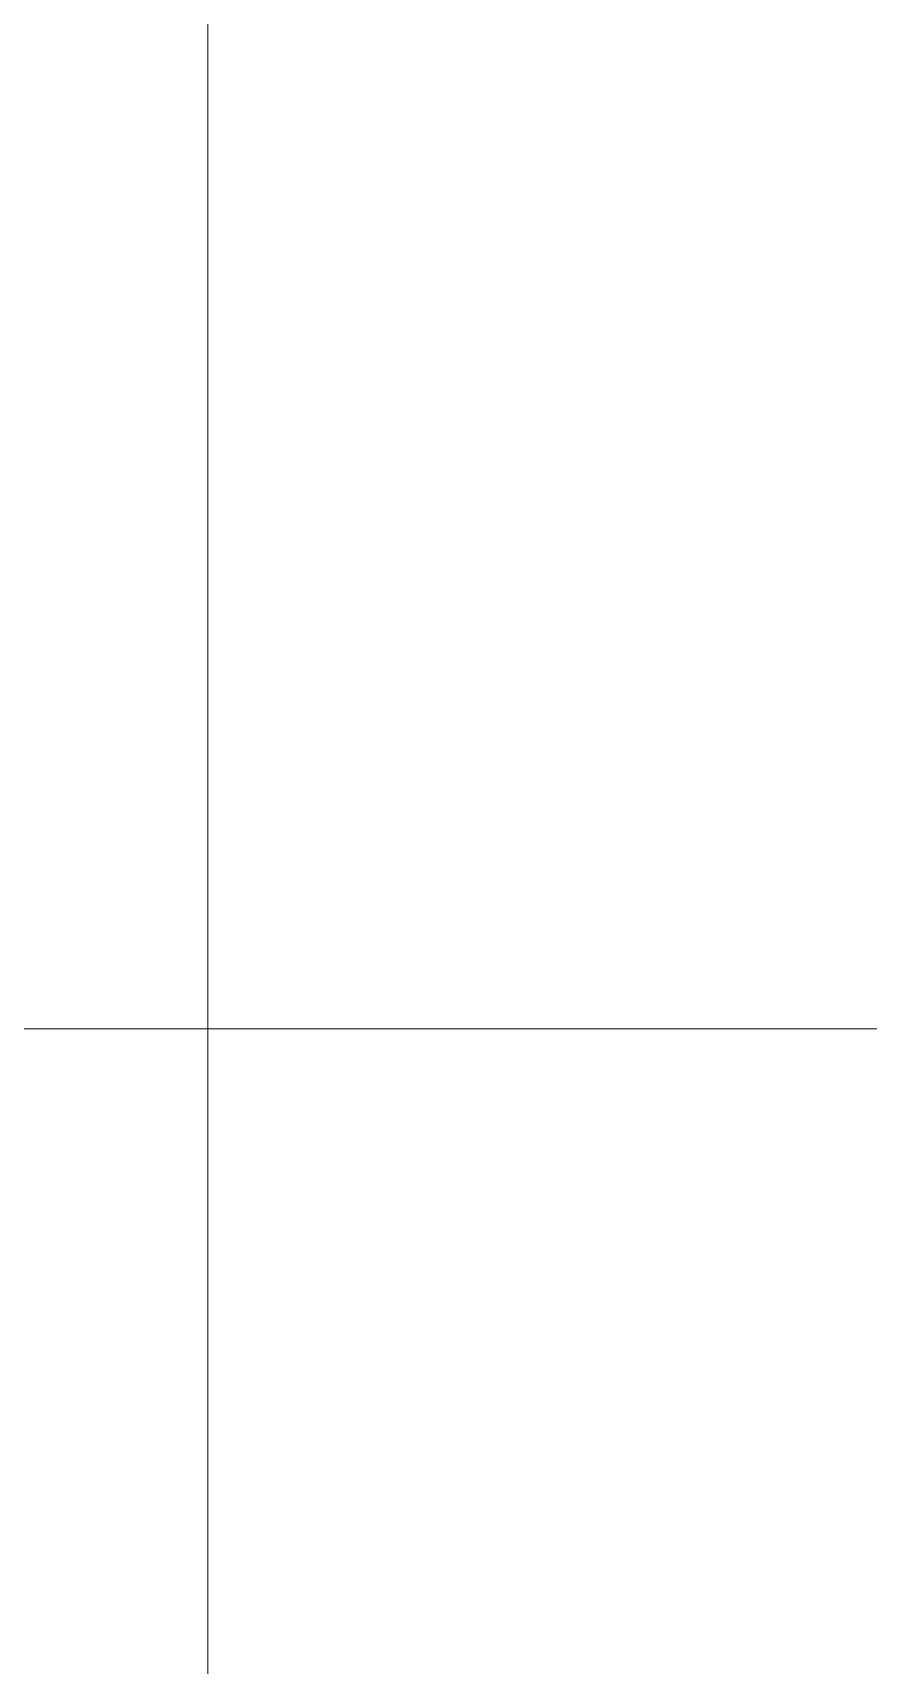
# Model space of a CAD drawing. Header units: millimetres. Extents: x 0 to 586, y 0 to 414.
# Drawn here: x 563.321 to 564.93, y 87.529 to 90.674 of the extents above; entities that cross this region are included whole.
import ezdxf

# ---------------------------------------------------------------- set-up
doc = ezdxf.new("R2010")
doc.units = ezdxf.units.MM

msp = doc.modelspace()

# ---------------------------------------------------------------- hatches: boundary and pattern name
h = msp.add_hatch(color=0)
h.dxf.hatch_style = 2
h.paths.add_polyline_path([(564.825444, 88.959972), (564.825444, 89.101083)])
h = msp.add_hatch(color=0)
h.dxf.hatch_style = 2
h.paths.add_polyline_path([(564.825444, 88.959972), (564.825444, 89.101083)])
h = msp.add_hatch(color=0)
h.dxf.hatch_style = 2
h.paths.add_polyline_path([(564.8325, 88.967028), (564.8325, 89.104611)])
h = msp.add_hatch(color=0)
h.dxf.hatch_style = 2
h.paths.add_polyline_path([(564.857194, 88.984667), (564.857194, 89.108139)])
h = msp.add_hatch(color=0)
h.dxf.hatch_style = 2
h.paths.add_polyline_path([(564.86425, 88.988194), (564.86425, 89.111667)])
h = msp.add_hatch(color=0)
h.dxf.hatch_style = 2
h.paths.add_polyline_path([(564.86425, 88.988194), (564.86425, 89.111667)])
h = msp.add_hatch(color=0)
h.dxf.hatch_style = 2
h.paths.add_polyline_path([(564.867778, 88.988194), (564.867778, 89.111667)])
h = msp.add_hatch(color=0)
h.dxf.hatch_style = 2
h.paths.add_polyline_path([(564.867778, 88.988194), (564.867778, 89.111667)])
h = msp.add_hatch(color=0)
h.dxf.hatch_style = 2
h.paths.add_polyline_path([(564.874833, 88.988194), (564.874833, 89.115194)])
h = msp.add_hatch(color=0)
h.dxf.hatch_style = 2
h.paths.add_polyline_path([(564.874833, 88.988194), (564.874833, 89.115194)])
h = msp.add_hatch(color=0)
h.dxf.hatch_style = 2
h.paths.add_polyline_path([(564.881889, 88.991722), (564.881889, 89.115194)])
h = msp.add_hatch(color=0)
h.dxf.hatch_style = 2
h.paths.add_polyline_path([(564.92775, 89.002306), (564.92775, 89.125778)])
h = msp.add_hatch(color=0)
h.dxf.hatch_style = 2
h.paths.add_polyline_path([(564.716083, 88.952917), (564.716083, 89.069333)])
h = msp.add_hatch(color=0)
h.dxf.hatch_style = 2
h.paths.add_polyline_path([(564.716083, 88.952917), (564.716083, 89.069333)])
h = msp.add_hatch(color=0)
h.dxf.hatch_style = 2
h.paths.add_polyline_path([(564.716083, 88.952917), (564.716083, 89.069333)])
h = msp.add_hatch(color=0)
h.dxf.hatch_style = 2
h.paths.add_polyline_path([(564.723139, 88.956444), (564.723139, 89.072861)])
h = msp.add_hatch(color=0)
h.dxf.hatch_style = 2
h.paths.add_polyline_path([(564.723139, 88.956444), (564.723139, 89.072861)])
h = msp.add_hatch(color=0)
h.dxf.hatch_style = 2
h.paths.add_polyline_path([(564.723139, 88.956444), (564.723139, 89.072861)])
h = msp.add_hatch(color=0)
h.dxf.hatch_style = 2
h.paths.add_polyline_path([(564.723139, 88.956444), (564.723139, 89.072861)])
h = msp.add_hatch(color=0)
h.dxf.hatch_style = 2
h.paths.add_polyline_path([(564.726667, 88.956444), (564.726667, 89.072861)])
h = msp.add_hatch(color=0)
h.dxf.hatch_style = 2
h.paths.add_polyline_path([(564.726667, 88.956444), (564.726667, 89.072861)])
h = msp.add_hatch(color=0)
h.dxf.hatch_style = 2
h.paths.add_polyline_path([(564.733722, 88.959972), (564.733722, 89.076389)])
h = msp.add_hatch(color=0)
h.dxf.hatch_style = 2
h.paths.add_polyline_path([(564.733722, 88.959972), (564.733722, 89.076389)])
h = msp.add_hatch(color=0)
h.dxf.hatch_style = 2
h.paths.add_polyline_path([(564.740778, 88.959972), (564.740778, 89.076389)])
h = msp.add_hatch(color=0)
h.dxf.hatch_style = 2
h.paths.add_polyline_path([(564.751361, 88.967028), (564.751361, 89.079917)])
h = msp.add_hatch(color=0)
h.dxf.hatch_style = 2
h.paths.add_polyline_path([(564.758417, 88.967028), (564.758417, 89.083444)])
h = msp.add_hatch(color=0)
h.dxf.hatch_style = 2
h.paths.add_polyline_path([(564.758417, 88.967028), (564.758417, 89.083444)])
h = msp.add_hatch(color=0)
h.dxf.hatch_style = 2
h.paths.add_polyline_path([(564.765472, 88.970556), (564.765472, 89.086972)])
h = msp.add_hatch(color=0)
h.dxf.hatch_style = 2
h.paths.add_polyline_path([(564.765472, 88.970556), (564.765472, 89.086972)])
h = msp.add_hatch(color=0)
h.dxf.hatch_style = 2
h.paths.add_polyline_path([(564.765472, 88.970556), (564.765472, 89.086972)])
h = msp.add_hatch(color=0)
h.dxf.hatch_style = 2
h.paths.add_polyline_path([(564.765472, 88.970556), (564.765472, 89.086972)])
h = msp.add_hatch(color=0)
h.dxf.hatch_style = 2
h.paths.add_polyline_path([(564.769, 88.970556), (564.769, 89.086972)])
h = msp.add_hatch(color=0)
h.dxf.hatch_style = 2
h.paths.add_polyline_path([(564.769, 88.970556), (564.769, 89.086972)])
h = msp.add_hatch(color=0)
h.dxf.hatch_style = 2
h.paths.add_polyline_path([(564.769, 88.970556), (564.769, 89.086972)])
h = msp.add_hatch(color=0)
h.dxf.hatch_style = 2
h.paths.add_polyline_path([(564.769, 88.970556), (564.769, 89.086972)])
h = msp.add_hatch(color=0)
h.dxf.hatch_style = 2
h.paths.add_polyline_path([(564.772528, 88.967028), (564.772528, 89.086972)])
h = msp.add_hatch(color=0)
h.dxf.hatch_style = 2
h.paths.add_polyline_path([(564.772528, 88.967028), (564.772528, 89.086972)])
h = msp.add_hatch(color=0)
h.dxf.hatch_style = 2
h.paths.add_polyline_path([(564.772528, 88.967028), (564.772528, 89.086972)])
h = msp.add_hatch(color=0)
h.dxf.hatch_style = 2
h.paths.add_polyline_path([(564.772528, 88.967028), (564.772528, 89.086972)])
h = msp.add_hatch(color=0)
h.dxf.hatch_style = 2
h.paths.add_polyline_path([(564.776056, 88.967028), (564.776056, 89.086972)])
h = msp.add_hatch(color=0)
h.dxf.hatch_style = 2
h.paths.add_polyline_path([(564.776056, 88.967028), (564.776056, 89.086972)])
h = msp.add_hatch(color=0)
h.dxf.hatch_style = 2
h.paths.add_polyline_path([(564.783111, 88.9635), (564.783111, 89.0905)])
h = msp.add_hatch(color=0)
h.dxf.hatch_style = 2
h.paths.add_polyline_path([(564.783111, 88.9635), (564.783111, 89.0905)])
h = msp.add_hatch(color=0)
h.dxf.hatch_style = 2
h.paths.add_polyline_path([(564.786639, 88.9635), (564.786639, 89.0905)])
h = msp.add_hatch(color=0)
h.dxf.hatch_style = 2
h.paths.add_polyline_path([(564.786639, 88.9635), (564.786639, 89.0905)])
h = msp.add_hatch(color=0)
h.dxf.hatch_style = 2
h.paths.add_polyline_path([(564.790167, 88.9635), (564.790167, 89.0905)])
h = msp.add_hatch(color=0)
h.dxf.hatch_style = 2
h.paths.add_polyline_path([(564.80075, 88.959972), (564.80075, 89.094028)])
h = msp.add_hatch(color=0)
h.dxf.hatch_style = 2
h.paths.add_polyline_path([(564.804278, 88.959972), (564.804278, 89.094028)])
h = msp.add_hatch(color=0)
h.dxf.hatch_style = 2
h.paths.add_polyline_path([(564.814861, 88.959972), (564.814861, 89.097556)])
h = msp.add_hatch(color=0)
h.dxf.hatch_style = 2
h.paths.add_polyline_path([(564.818389, 88.959972), (564.818389, 89.097556)])
h = msp.add_hatch(color=0)
h.dxf.hatch_style = 2
h.paths.add_polyline_path([(564.818389, 88.959972), (564.818389, 89.097556)])
h = msp.add_hatch(color=0)
h.dxf.hatch_style = 2
h.paths.add_polyline_path([(564.631417, 88.924694), (564.631417, 89.037583)])
h = msp.add_hatch(color=0)
h.dxf.hatch_style = 2
h.paths.add_polyline_path([(564.631417, 88.924694), (564.631417, 89.037583)])
h = msp.add_hatch(color=0)
h.dxf.hatch_style = 2
h.paths.add_polyline_path([(564.638472, 88.928222), (564.638472, 89.041111)])
h = msp.add_hatch(color=0)
h.dxf.hatch_style = 2
h.paths.add_polyline_path([(564.638472, 88.928222), (564.638472, 89.041111)])
h = msp.add_hatch(color=0)
h.dxf.hatch_style = 2
h.paths.add_polyline_path([(564.638472, 88.928222), (564.638472, 89.041111)])
h = msp.add_hatch(color=0)
h.dxf.hatch_style = 2
h.paths.add_polyline_path([(564.638472, 88.928222), (564.638472, 89.037583)])
h = msp.add_hatch(color=0)
h.dxf.hatch_style = 2
h.paths.add_polyline_path([(564.638472, 88.928222), (564.638472, 89.037583)])
h = msp.add_hatch(color=0)
h.dxf.hatch_style = 2
h.paths.add_polyline_path([(564.649056, 88.935278), (564.649056, 89.044639)])
h = msp.add_hatch(color=0)
h.dxf.hatch_style = 2
h.paths.add_polyline_path([(564.649056, 88.935278), (564.649056, 89.044639)])
h = msp.add_hatch(color=0)
h.dxf.hatch_style = 2
h.paths.add_polyline_path([(564.663167, 88.935278), (564.663167, 89.048167)])
h = msp.add_hatch(color=0)
h.dxf.hatch_style = 2
h.paths.add_polyline_path([(564.663167, 88.935278), (564.663167, 89.048167)])
h = msp.add_hatch(color=0)
h.dxf.hatch_style = 2
h.paths.add_polyline_path([(564.67375, 88.938806), (564.67375, 89.051694)])
h = msp.add_hatch(color=0)
h.dxf.hatch_style = 2
h.paths.add_polyline_path([(564.67375, 88.938806), (564.67375, 89.051694)])
h = msp.add_hatch(color=0)
h.dxf.hatch_style = 2
h.paths.add_polyline_path([(564.67375, 88.938806), (564.67375, 89.051694)])
h = msp.add_hatch(color=0)
h.dxf.hatch_style = 2
h.paths.add_polyline_path([(564.677278, 88.942333), (564.677278, 89.055222)])
h = msp.add_hatch(color=0)
h.dxf.hatch_style = 2
h.paths.add_polyline_path([(564.677278, 88.942333), (564.677278, 89.055222)])
h = msp.add_hatch(color=0)
h.dxf.hatch_style = 2
h.paths.add_polyline_path([(564.677278, 88.942333), (564.677278, 89.055222)])
h = msp.add_hatch(color=0)
h.dxf.hatch_style = 2
h.paths.add_polyline_path([(564.677278, 88.942333), (564.677278, 89.055222)])
h = msp.add_hatch(color=0)
h.dxf.hatch_style = 2
h.paths.add_polyline_path([(564.680806, 88.945861), (564.680806, 89.055222)])
h = msp.add_hatch(color=0)
h.dxf.hatch_style = 2
h.paths.add_polyline_path([(564.680806, 88.945861), (564.680806, 89.055222)])
h = msp.add_hatch(color=0)
h.dxf.hatch_style = 2
h.paths.add_polyline_path([(564.684333, 88.949389), (564.684333, 89.05875)])
h = msp.add_hatch(color=0)
h.dxf.hatch_style = 2
h.paths.add_polyline_path([(564.684333, 88.949389), (564.684333, 89.05875)])
h = msp.add_hatch(color=0)
h.dxf.hatch_style = 2
h.paths.add_polyline_path([(564.684333, 88.949389), (564.684333, 89.05875)])
h = msp.add_hatch(color=0)
h.dxf.hatch_style = 2
h.paths.add_polyline_path([(564.684333, 88.949389), (564.684333, 89.05875)])
h = msp.add_hatch(color=0)
h.dxf.hatch_style = 2
h.paths.add_polyline_path([(564.687861, 88.949389), (564.687861, 89.05875)])
h = msp.add_hatch(color=0)
h.dxf.hatch_style = 2
h.paths.add_polyline_path([(564.687861, 88.949389), (564.687861, 89.05875)])
h = msp.add_hatch(color=0)
h.dxf.hatch_style = 2
h.paths.add_polyline_path([(564.694917, 88.949389), (564.694917, 89.062278)])
h = msp.add_hatch(color=0)
h.dxf.hatch_style = 2
h.paths.add_polyline_path([(564.694917, 88.949389), (564.694917, 89.062278)])
h = msp.add_hatch(color=0)
h.dxf.hatch_style = 2
h.paths.add_polyline_path([(564.698444, 88.952917), (564.698444, 89.062278)])
h = msp.add_hatch(color=0)
h.dxf.hatch_style = 2
h.paths.add_polyline_path([(564.564389, 88.885889), (564.564389, 89.005833)])
h = msp.add_hatch(color=0)
h.dxf.hatch_style = 2
h.paths.add_polyline_path([(564.564389, 88.885889), (564.564389, 89.005833)])
h = msp.add_hatch(color=0)
h.dxf.hatch_style = 2
h.paths.add_polyline_path([(564.564389, 88.885889), (564.564389, 89.005833)])
h = msp.add_hatch(color=0)
h.dxf.hatch_style = 2
h.paths.add_polyline_path([(564.571444, 88.892944), (564.571444, 89.009361)])
h = msp.add_hatch(color=0)
h.dxf.hatch_style = 2
h.paths.add_polyline_path([(564.585556, 88.896472), (564.585556, 89.016417)])
h = msp.add_hatch(color=0)
h.dxf.hatch_style = 2
h.paths.add_polyline_path([(564.592611, 88.903528), (564.592611, 89.019944)])
h = msp.add_hatch(color=0)
h.dxf.hatch_style = 2
h.paths.add_polyline_path([(564.603194, 88.907056), (564.603194, 89.023472)])
h = msp.add_hatch(color=0)
h.dxf.hatch_style = 2
h.paths.add_polyline_path([(564.603194, 88.910583), (564.603194, 89.023472)])
h = msp.add_hatch(color=0)
h.dxf.hatch_style = 2
h.paths.add_polyline_path([(564.603194, 88.910583), (564.603194, 89.023472)])
h = msp.add_hatch(color=0)
h.dxf.hatch_style = 2
h.paths.add_polyline_path([(564.61025, 88.914111), (564.61025, 89.027)])
h = msp.add_hatch(color=0)
h.dxf.hatch_style = 2
h.paths.add_polyline_path([(564.620833, 88.917639), (564.620833, 89.030528)])
h = msp.add_hatch(color=0)
h.dxf.hatch_style = 2
h.paths.add_polyline_path([(564.624361, 88.921167), (564.624361, 89.034056)])
h = msp.add_hatch(color=0)
h.dxf.hatch_style = 2
h.paths.add_polyline_path([(564.624361, 88.921167), (564.624361, 89.034056)])
h = msp.add_hatch(color=0)
h.dxf.hatch_style = 2
h.paths.add_polyline_path([(564.507944, 88.854139), (564.507944, 88.974083)])
h = msp.add_hatch(color=0)
h.dxf.hatch_style = 2
h.paths.add_polyline_path([(564.507944, 88.854139), (564.507944, 88.974083)])
h = msp.add_hatch(color=0)
h.dxf.hatch_style = 2
h.paths.add_polyline_path([(564.515, 88.857667), (564.515, 88.977611)])
h = msp.add_hatch(color=0)
h.dxf.hatch_style = 2
h.paths.add_polyline_path([(564.515, 88.857667), (564.515, 88.974083)])
h = msp.add_hatch(color=0)
h.dxf.hatch_style = 2
h.paths.add_polyline_path([(564.515, 88.857667), (564.515, 88.974083)])
h = msp.add_hatch(color=0)
h.dxf.hatch_style = 2
h.paths.add_polyline_path([(564.525583, 88.861194), (564.525583, 88.981139)])
h = msp.add_hatch(color=0)
h.dxf.hatch_style = 2
h.paths.add_polyline_path([(564.532639, 88.86825), (564.532639, 88.984667)])
h = msp.add_hatch(color=0)
h.dxf.hatch_style = 2
h.paths.add_polyline_path([(564.532639, 88.86825), (564.532639, 88.984667)])
h = msp.add_hatch(color=0)
h.dxf.hatch_style = 2
h.paths.add_polyline_path([(564.536167, 88.86825), (564.536167, 88.984667)])
h = msp.add_hatch(color=0)
h.dxf.hatch_style = 2
h.paths.add_polyline_path([(564.536167, 88.86825), (564.536167, 88.984667)])
h = msp.add_hatch(color=0)
h.dxf.hatch_style = 2
h.paths.add_polyline_path([(564.543222, 88.875306), (564.543222, 88.991722)])
h = msp.add_hatch(color=0)
h.dxf.hatch_style = 2
h.paths.add_polyline_path([(564.543222, 88.875306), (564.543222, 88.991722)])
h = msp.add_hatch(color=0)
h.dxf.hatch_style = 2
h.paths.add_polyline_path([(564.543222, 88.875306), (564.543222, 88.988194)])
h = msp.add_hatch(color=0)
h.dxf.hatch_style = 2
h.paths.add_polyline_path([(564.543222, 88.875306), (564.543222, 88.988194)])
h = msp.add_hatch(color=0)
h.dxf.hatch_style = 2
h.paths.add_polyline_path([(564.54675, 88.875306), (564.54675, 88.991722)])
h = msp.add_hatch(color=0)
h.dxf.hatch_style = 2
h.paths.add_polyline_path([(564.54675, 88.875306), (564.54675, 88.991722)])
h = msp.add_hatch(color=0)
h.dxf.hatch_style = 2
h.paths.add_polyline_path([(564.54675, 88.875306), (564.54675, 88.991722)])
h = msp.add_hatch(color=0)
h.dxf.hatch_style = 2
h.paths.add_polyline_path([(564.54675, 88.875306), (564.54675, 88.991722)])
h = msp.add_hatch(color=0)
h.dxf.hatch_style = 2
h.paths.add_polyline_path([(564.553806, 88.882361), (564.553806, 88.998778)])
h = msp.add_hatch(color=0)
h.dxf.hatch_style = 2
h.paths.add_polyline_path([(564.444444, 88.808278), (564.444444, 88.942333)])
h = msp.add_hatch(color=0)
h.dxf.hatch_style = 2
h.paths.add_polyline_path([(564.469139, 88.825917), (564.469139, 88.952917)])
h = msp.add_hatch(color=0)
h.dxf.hatch_style = 2
h.paths.add_polyline_path([(564.476194, 88.829444), (564.476194, 88.956444)])
h = msp.add_hatch(color=0)
h.dxf.hatch_style = 2
h.paths.add_polyline_path([(564.476194, 88.829444), (564.476194, 88.956444)])
h = msp.add_hatch(color=0)
h.dxf.hatch_style = 2
h.paths.add_polyline_path([(564.476194, 88.829444), (564.476194, 88.956444)])
h = msp.add_hatch(color=0)
h.dxf.hatch_style = 2
h.paths.add_polyline_path([(564.476194, 88.829444), (564.476194, 88.956444)])
h = msp.add_hatch(color=0)
h.dxf.hatch_style = 2
h.paths.add_polyline_path([(564.476194, 88.829444), (564.476194, 88.956444)])
h = msp.add_hatch(color=0)
h.dxf.hatch_style = 2
h.paths.add_polyline_path([(564.476194, 88.829444), (564.476194, 88.956444)])
h = msp.add_hatch(color=0)
h.dxf.hatch_style = 2
h.paths.add_polyline_path([(564.479722, 88.832972), (564.479722, 88.959972)])
h = msp.add_hatch(color=0)
h.dxf.hatch_style = 2
h.paths.add_polyline_path([(564.479722, 88.832972), (564.479722, 88.959972)])
h = msp.add_hatch(color=0)
h.dxf.hatch_style = 2
h.paths.add_polyline_path([(564.486778, 88.8365), (564.486778, 88.9635)])
h = msp.add_hatch(color=0)
h.dxf.hatch_style = 2
h.paths.add_polyline_path([(564.486778, 88.8365), (564.486778, 88.9635)])
h = msp.add_hatch(color=0)
h.dxf.hatch_style = 2
h.paths.add_polyline_path([(564.490306, 88.840028), (564.490306, 88.9635)])
h = msp.add_hatch(color=0)
h.dxf.hatch_style = 2
h.paths.add_polyline_path([(564.490306, 88.840028), (564.490306, 88.9635)])
h = msp.add_hatch(color=0)
h.dxf.hatch_style = 2
h.paths.add_polyline_path([(564.493833, 88.843556), (564.493833, 88.967028)])
h = msp.add_hatch(color=0)
h.dxf.hatch_style = 2
h.paths.add_polyline_path([(564.493833, 88.843556), (564.493833, 88.967028)])
h = msp.add_hatch(color=0)
h.dxf.hatch_style = 2
h.paths.add_polyline_path([(564.497361, 88.843556), (564.497361, 88.967028)])
h = msp.add_hatch(color=0)
h.dxf.hatch_style = 2
h.paths.add_polyline_path([(564.497361, 88.843556), (564.497361, 88.967028)])
h = msp.add_hatch(color=0)
h.dxf.hatch_style = 2
h.paths.add_polyline_path([(564.497361, 88.843556), (564.497361, 88.967028)])
h = msp.add_hatch(color=0)
h.dxf.hatch_style = 2
h.paths.add_polyline_path([(564.497361, 88.843556), (564.497361, 88.967028)])
h = msp.add_hatch(color=0)
h.dxf.hatch_style = 2
h.paths.add_polyline_path([(564.500889, 88.847083), (564.500889, 88.970556)])
h = msp.add_hatch(color=0)
h.dxf.hatch_style = 2
h.paths.add_polyline_path([(564.500889, 88.847083), (564.500889, 88.970556)])
h = msp.add_hatch(color=0)
h.dxf.hatch_style = 2
h.paths.add_polyline_path([(564.504417, 88.847083), (564.504417, 88.970556)])
h = msp.add_hatch(color=0)
h.dxf.hatch_style = 2
h.paths.add_polyline_path([(564.504417, 88.847083), (564.504417, 88.970556)])
h = msp.add_hatch(color=0)
h.dxf.hatch_style = 2
h.paths.add_polyline_path([(564.391528, 88.769472), (564.391528, 88.910583)])
h = msp.add_hatch(color=0)
h.dxf.hatch_style = 2
h.paths.add_polyline_path([(564.391528, 88.769472), (564.391528, 88.910583)])
h = msp.add_hatch(color=0)
h.dxf.hatch_style = 2
h.paths.add_polyline_path([(564.395056, 88.769472), (564.395056, 88.910583)])
h = msp.add_hatch(color=0)
h.dxf.hatch_style = 2
h.paths.add_polyline_path([(564.444444, 88.808278), (564.444444, 88.938806)])
h = msp.add_hatch(color=0)
h.dxf.hatch_style = 2
h.paths.add_polyline_path([(564.444444, 88.808278), (564.444444, 88.938806)])
h = msp.add_hatch(color=0)
h.dxf.hatch_style = 2
h.paths.add_polyline_path([(564.444444, 88.808278), (564.444444, 88.938806)])
h = msp.add_hatch(color=0)
h.dxf.hatch_style = 2
h.paths.add_polyline_path([(564.377417, 88.649528), (564.377417, 88.885889)])
h = msp.add_hatch(color=0)
h.dxf.hatch_style = 2
h.paths.add_polyline_path([(564.384472, 88.653056), (564.384472, 88.892944)])
h = msp.add_hatch(color=0)
h.dxf.hatch_style = 2
h.paths.add_polyline_path([(564.384472, 88.653056), (564.384472, 88.892944)])
h = msp.add_hatch(color=0)
h.dxf.hatch_style = 2
h.paths.add_polyline_path([(564.388, 88.656583), (564.388, 88.907056)])
h = msp.add_hatch(color=0)
h.dxf.hatch_style = 2
h.paths.add_polyline_path([(564.388, 88.656583), (564.388, 88.907056)])
h = msp.add_hatch(color=0)
h.dxf.hatch_style = 2
h.paths.add_polyline_path([(564.388, 88.762417), (564.388, 88.907056)])
h = msp.add_hatch(color=0)
h.dxf.hatch_style = 2
h.paths.add_polyline_path([(564.388, 88.656583), (564.388, 88.896472)])
h = msp.add_hatch(color=0)
h.dxf.hatch_style = 2
h.paths.add_polyline_path([(564.388, 88.656583), (564.388, 88.896472)])
h = msp.add_hatch(color=0)
h.dxf.hatch_style = 2
h.paths.add_polyline_path([(564.391528, 88.765944), (564.391528, 88.907056)])
h = msp.add_hatch(color=0)
h.dxf.hatch_style = 2
h.paths.add_polyline_path([(564.391528, 88.765944), (564.391528, 88.907056)])
h = msp.add_hatch(color=0)
h.dxf.hatch_style = 2
h.paths.add_polyline_path([(564.624361, 88.80475), (564.624361, 88.878833)])
h = msp.add_hatch(color=0)
h.dxf.hatch_style = 2
h.paths.add_polyline_path([(564.624361, 88.80475), (564.624361, 88.878833)])
h = msp.add_hatch(color=0)
h.dxf.hatch_style = 2
h.paths.add_polyline_path([(564.631417, 88.811806), (564.631417, 88.882361)])
h = msp.add_hatch(color=0)
h.dxf.hatch_style = 2
h.paths.add_polyline_path([(564.631417, 88.811806), (564.631417, 88.882361)])
h = msp.add_hatch(color=0)
h.dxf.hatch_style = 2
h.paths.add_polyline_path([(564.638472, 88.815333), (564.638472, 88.885889)])
h = msp.add_hatch(color=0)
h.dxf.hatch_style = 2
h.paths.add_polyline_path([(564.638472, 88.815333), (564.638472, 88.885889)])
h = msp.add_hatch(color=0)
h.dxf.hatch_style = 2
h.paths.add_polyline_path([(564.638472, 88.815333), (564.638472, 88.885889)])
h = msp.add_hatch(color=0)
h.dxf.hatch_style = 2
h.paths.add_polyline_path([(564.638472, 88.815333), (564.638472, 88.885889)])
h = msp.add_hatch(color=0)
h.dxf.hatch_style = 2
h.paths.add_polyline_path([(564.638472, 88.818861), (564.638472, 88.885889)])
h = msp.add_hatch(color=0)
h.dxf.hatch_style = 2
h.paths.add_polyline_path([(564.649056, 88.825917), (564.649056, 88.885889)])
h = msp.add_hatch(color=0)
h.dxf.hatch_style = 2
h.paths.add_polyline_path([(564.649056, 88.825917), (564.649056, 88.885889)])
h = msp.add_hatch(color=0)
h.dxf.hatch_style = 2
h.paths.add_polyline_path([(564.663167, 88.840028), (564.663167, 88.889417)])
h = msp.add_hatch(color=0)
h.dxf.hatch_style = 2
h.paths.add_polyline_path([(564.663167, 88.840028), (564.663167, 88.889417)])
h = msp.add_hatch(color=0)
h.dxf.hatch_style = 2
h.paths.add_polyline_path([(564.67375, 88.847083), (564.67375, 88.889417)])
h = msp.add_hatch(color=0)
h.dxf.hatch_style = 2
h.paths.add_polyline_path([(564.67375, 88.847083), (564.67375, 88.889417)])
h = msp.add_hatch(color=0)
h.dxf.hatch_style = 2
h.paths.add_polyline_path([(564.67375, 88.847083), (564.67375, 88.889417)])
h = msp.add_hatch(color=0)
h.dxf.hatch_style = 2
h.paths.add_polyline_path([(564.677278, 88.854139), (564.677278, 88.892944)])
h = msp.add_hatch(color=0)
h.dxf.hatch_style = 2
h.paths.add_polyline_path([(564.677278, 88.854139), (564.677278, 88.892944)])
h = msp.add_hatch(color=0)
h.dxf.hatch_style = 2
h.paths.add_polyline_path([(564.677278, 88.857667), (564.677278, 88.892944)])
h = msp.add_hatch(color=0)
h.dxf.hatch_style = 2
h.paths.add_polyline_path([(564.677278, 88.857667), (564.677278, 88.892944)])
h = msp.add_hatch(color=0)
h.dxf.hatch_style = 2
h.paths.add_polyline_path([(564.680806, 88.861194), (564.680806, 88.889417)])
h = msp.add_hatch(color=0)
h.dxf.hatch_style = 2
h.paths.add_polyline_path([(564.680806, 88.861194), (564.680806, 88.889417)])
h = msp.add_hatch(color=0)
h.dxf.hatch_style = 2
h.paths.add_polyline_path([(564.684333, 88.86825), (564.684333, 88.889417)])
h = msp.add_hatch(color=0)
h.dxf.hatch_style = 2
h.paths.add_polyline_path([(564.684333, 88.86825), (564.684333, 88.889417)])
h = msp.add_hatch(color=0)
h.dxf.hatch_style = 2
h.paths.add_polyline_path([(564.684333, 88.86825), (564.684333, 88.889417)])
h = msp.add_hatch(color=0)
h.dxf.hatch_style = 2
h.paths.add_polyline_path([(564.684333, 88.86825), (564.684333, 88.889417)])
h = msp.add_hatch(color=0)
h.dxf.hatch_style = 2
h.paths.add_polyline_path([(564.687861, 88.86825), (564.687861, 88.889417)])
h = msp.add_hatch(color=0)
h.dxf.hatch_style = 2
h.paths.add_polyline_path([(564.687861, 88.86825), (564.687861, 88.889417)])
h = msp.add_hatch(color=0)
h.dxf.hatch_style = 2
h.paths.add_polyline_path([(564.694917, 88.875306), (564.687861, 88.889417)])
h = msp.add_hatch(color=0)
h.dxf.hatch_style = 2
h.paths.add_polyline_path([(564.585556, 88.769472), (564.585556, 88.850611)])
h = msp.add_hatch(color=0)
h.dxf.hatch_style = 2
h.paths.add_polyline_path([(564.592611, 88.776528), (564.592611, 88.854139)])
h = msp.add_hatch(color=0)
h.dxf.hatch_style = 2
h.paths.add_polyline_path([(564.603194, 88.783583), (564.603194, 88.861194)])
h = msp.add_hatch(color=0)
h.dxf.hatch_style = 2
h.paths.add_polyline_path([(564.603194, 88.787111), (564.603194, 88.861194)])
h = msp.add_hatch(color=0)
h.dxf.hatch_style = 2
h.paths.add_polyline_path([(564.603194, 88.787111), (564.603194, 88.861194)])
h = msp.add_hatch(color=0)
h.dxf.hatch_style = 2
h.paths.add_polyline_path([(564.61025, 88.794167), (564.61025, 88.86825)])
h = msp.add_hatch(color=0)
h.dxf.hatch_style = 2
h.paths.add_polyline_path([(564.620833, 88.801222), (564.620833, 88.875306)])
h = msp.add_hatch(color=0)
h.dxf.hatch_style = 2
h.paths.add_polyline_path([(564.278639, 88.607194), (564.278639, 88.825917)])
h = msp.add_hatch(color=0)
h.dxf.hatch_style = 2
h.paths.add_polyline_path([(564.278639, 88.607194), (564.278639, 88.822389)])
h = msp.add_hatch(color=0)
h.dxf.hatch_style = 2
h.paths.add_polyline_path([(564.536167, 88.748306), (564.536167, 88.815333)])
h = msp.add_hatch(color=0)
h.dxf.hatch_style = 2
h.paths.add_polyline_path([(564.536167, 88.748306), (564.536167, 88.815333)])
h = msp.add_hatch(color=0)
h.dxf.hatch_style = 2
h.paths.add_polyline_path([(564.543222, 88.748306), (564.543222, 88.822389)])
h = msp.add_hatch(color=0)
h.dxf.hatch_style = 2
h.paths.add_polyline_path([(564.543222, 88.748306), (564.543222, 88.822389)])
h = msp.add_hatch(color=0)
h.dxf.hatch_style = 2
h.paths.add_polyline_path([(564.543222, 88.748306), (564.543222, 88.822389)])
h = msp.add_hatch(color=0)
h.dxf.hatch_style = 2
h.paths.add_polyline_path([(564.543222, 88.748306), (564.543222, 88.822389)])
h = msp.add_hatch(color=0)
h.dxf.hatch_style = 2
h.paths.add_polyline_path([(564.54675, 88.751833), (564.54675, 88.825917)])
h = msp.add_hatch(color=0)
h.dxf.hatch_style = 2
h.paths.add_polyline_path([(564.54675, 88.751833), (564.54675, 88.825917)])
h = msp.add_hatch(color=0)
h.dxf.hatch_style = 2
h.paths.add_polyline_path([(564.54675, 88.751833), (564.54675, 88.825917)])
h = msp.add_hatch(color=0)
h.dxf.hatch_style = 2
h.paths.add_polyline_path([(564.54675, 88.751833), (564.54675, 88.825917)])
h = msp.add_hatch(color=0)
h.dxf.hatch_style = 2
h.paths.add_polyline_path([(564.553806, 88.755361), (564.553806, 88.832972)])
h = msp.add_hatch(color=0)
h.dxf.hatch_style = 2
h.paths.add_polyline_path([(564.564389, 88.758889), (564.564389, 88.840028)])
h = msp.add_hatch(color=0)
h.dxf.hatch_style = 2
h.paths.add_polyline_path([(564.564389, 88.758889), (564.564389, 88.840028)])
h = msp.add_hatch(color=0)
h.dxf.hatch_style = 2
h.paths.add_polyline_path([(564.564389, 88.758889), (564.564389, 88.840028)])
h = msp.add_hatch(color=0)
h.dxf.hatch_style = 2
h.paths.add_polyline_path([(564.571444, 88.762417), (564.571444, 88.843556)])
h = msp.add_hatch(color=0)
h.dxf.hatch_style = 2
h.paths.add_polyline_path([(564.490306, 88.720083), (564.490306, 88.787111)])
h = msp.add_hatch(color=0)
h.dxf.hatch_style = 2
h.paths.add_polyline_path([(564.490306, 88.720083), (564.490306, 88.787111)])
h = msp.add_hatch(color=0)
h.dxf.hatch_style = 2
h.paths.add_polyline_path([(564.493833, 88.723611), (564.493833, 88.787111)])
h = msp.add_hatch(color=0)
h.dxf.hatch_style = 2
h.paths.add_polyline_path([(564.493833, 88.723611), (564.493833, 88.787111)])
h = msp.add_hatch(color=0)
h.dxf.hatch_style = 2
h.paths.add_polyline_path([(564.497361, 88.723611), (564.497361, 88.787111)])
h = msp.add_hatch(color=0)
h.dxf.hatch_style = 2
h.paths.add_polyline_path([(564.497361, 88.723611), (564.497361, 88.787111)])
h = msp.add_hatch(color=0)
h.dxf.hatch_style = 2
h.paths.add_polyline_path([(564.497361, 88.723611), (564.497361, 88.787111)])
h = msp.add_hatch(color=0)
h.dxf.hatch_style = 2
h.paths.add_polyline_path([(564.497361, 88.723611), (564.497361, 88.787111)])
h = msp.add_hatch(color=0)
h.dxf.hatch_style = 2
h.paths.add_polyline_path([(564.500889, 88.727139), (564.500889, 88.790639)])
h = msp.add_hatch(color=0)
h.dxf.hatch_style = 2
h.paths.add_polyline_path([(564.500889, 88.727139), (564.500889, 88.790639)])
h = msp.add_hatch(color=0)
h.dxf.hatch_style = 2
h.paths.add_polyline_path([(564.504417, 88.727139), (564.504417, 88.790639)])
h = msp.add_hatch(color=0)
h.dxf.hatch_style = 2
h.paths.add_polyline_path([(564.504417, 88.727139), (564.504417, 88.790639)])
h = msp.add_hatch(color=0)
h.dxf.hatch_style = 2
h.paths.add_polyline_path([(564.507944, 88.730667), (564.507944, 88.794167)])
h = msp.add_hatch(color=0)
h.dxf.hatch_style = 2
h.paths.add_polyline_path([(564.507944, 88.730667), (564.507944, 88.794167)])
h = msp.add_hatch(color=0)
h.dxf.hatch_style = 2
h.paths.add_polyline_path([(564.515, 88.734194), (564.515, 88.797694)])
h = msp.add_hatch(color=0)
h.dxf.hatch_style = 2
h.paths.add_polyline_path([(564.515, 88.734194), (564.515, 88.797694)])
h = msp.add_hatch(color=0)
h.dxf.hatch_style = 2
h.paths.add_polyline_path([(564.515, 88.737722), (564.515, 88.797694)])
h = msp.add_hatch(color=0)
h.dxf.hatch_style = 2
h.paths.add_polyline_path([(564.525583, 88.74125), (564.525583, 88.80475)])
h = msp.add_hatch(color=0)
h.dxf.hatch_style = 2
h.paths.add_polyline_path([(564.532639, 88.744778), (564.532639, 88.811806)])
h = msp.add_hatch(color=0)
h.dxf.hatch_style = 2
h.paths.add_polyline_path([(564.532639, 88.744778), (564.532639, 88.811806)])
h = msp.add_hatch(color=0)
h.dxf.hatch_style = 2
h.paths.add_polyline_path([(564.388, 88.656583), (564.388, 88.762417)])
h = msp.add_hatch(color=0)
h.dxf.hatch_style = 2
h.paths.add_polyline_path([(564.391528, 88.660111), (564.391528, 88.755361)])
h = msp.add_hatch(color=0)
h.dxf.hatch_style = 2
h.paths.add_polyline_path([(564.391528, 88.660111), (564.391528, 88.755361)])
h = msp.add_hatch(color=0)
h.dxf.hatch_style = 2
h.paths.add_polyline_path([(564.391528, 88.660111), (564.391528, 88.755361)])
h = msp.add_hatch(color=0)
h.dxf.hatch_style = 2
h.paths.add_polyline_path([(564.391528, 88.660111), (564.391528, 88.755361)])
h = msp.add_hatch(color=0)
h.dxf.hatch_style = 2
h.paths.add_polyline_path([(564.395056, 88.660111), (564.395056, 88.755361)])
h = msp.add_hatch(color=0)
h.dxf.hatch_style = 2
h.paths.add_polyline_path([(564.444444, 88.681278), (564.444444, 88.769472)])
h = msp.add_hatch(color=0)
h.dxf.hatch_style = 2
h.paths.add_polyline_path([(564.444444, 88.681278), (564.444444, 88.765944)])
h = msp.add_hatch(color=0)
h.dxf.hatch_style = 2
h.paths.add_polyline_path([(564.444444, 88.681278), (564.444444, 88.765944)])
h = msp.add_hatch(color=0)
h.dxf.hatch_style = 2
h.paths.add_polyline_path([(564.444444, 88.681278), (564.444444, 88.765944)])
h = msp.add_hatch(color=0)
h.dxf.hatch_style = 2
h.paths.add_polyline_path([(564.469139, 88.698917), (564.469139, 88.776528)])
h = msp.add_hatch(color=0)
h.dxf.hatch_style = 2
h.paths.add_polyline_path([(564.476194, 88.705972), (564.476194, 88.780056)])
h = msp.add_hatch(color=0)
h.dxf.hatch_style = 2
h.paths.add_polyline_path([(564.476194, 88.705972), (564.476194, 88.780056)])
h = msp.add_hatch(color=0)
h.dxf.hatch_style = 2
h.paths.add_polyline_path([(564.476194, 88.705972), (564.476194, 88.780056)])
h = msp.add_hatch(color=0)
h.dxf.hatch_style = 2
h.paths.add_polyline_path([(564.476194, 88.705972), (564.476194, 88.780056)])
h = msp.add_hatch(color=0)
h.dxf.hatch_style = 2
h.paths.add_polyline_path([(564.476194, 88.7095), (564.476194, 88.780056)])
h = msp.add_hatch(color=0)
h.dxf.hatch_style = 2
h.paths.add_polyline_path([(564.476194, 88.7095), (564.476194, 88.780056)])
h = msp.add_hatch(color=0)
h.dxf.hatch_style = 2
h.paths.add_polyline_path([(564.479722, 88.7095), (564.479722, 88.780056)])
h = msp.add_hatch(color=0)
h.dxf.hatch_style = 2
h.paths.add_polyline_path([(564.479722, 88.7095), (564.479722, 88.780056)])
h = msp.add_hatch(color=0)
h.dxf.hatch_style = 2
h.paths.add_polyline_path([(564.486778, 88.716556), (564.486778, 88.783583)])
h = msp.add_hatch(color=0)
h.dxf.hatch_style = 2
h.paths.add_polyline_path([(564.486778, 88.716556), (564.486778, 88.783583)])
h = msp.add_hatch(color=0)
h.dxf.hatch_style = 2
h.paths.add_polyline_path([(564.193972, 88.610722), (564.193972, 88.727139)])
h = msp.add_hatch(color=0)
h.dxf.hatch_style = 2
h.paths.add_polyline_path([(564.193972, 88.610722), (564.193972, 88.727139)])
h = msp.add_hatch(color=0)
h.dxf.hatch_style = 2
h.paths.add_polyline_path([(564.193972, 88.610722), (564.193972, 88.723611)])
h = msp.add_hatch(color=0)
h.dxf.hatch_style = 2
h.paths.add_polyline_path([(564.193972, 88.610722), (564.193972, 88.723611)])
h = msp.add_hatch(color=0)
h.dxf.hatch_style = 2
h.paths.add_polyline_path([(564.201028, 88.603667), (564.201028, 88.734194)])
h = msp.add_hatch(color=0)
h.dxf.hatch_style = 2
h.paths.add_polyline_path([(564.201028, 88.603667), (564.201028, 88.734194)])
h = msp.add_hatch(color=0)
h.dxf.hatch_style = 2
h.paths.add_polyline_path([(564.204556, 88.603667), (564.204556, 88.74125)])
h = msp.add_hatch(color=0)
h.dxf.hatch_style = 2
h.paths.add_polyline_path([(564.190444, 88.617778), (564.190444, 88.720083)])
h = msp.add_hatch(color=0)
h.dxf.hatch_style = 2
h.paths.add_polyline_path([(564.92775, 87.732306), (564.92775, 87.908694)])
h = msp.add_hatch(color=0)
h.dxf.hatch_style = 2
h.paths.add_polyline_path([(564.857194, 87.682917), (564.857194, 87.876944)])
h = msp.add_hatch(color=0)
h.dxf.hatch_style = 2
h.paths.add_polyline_path([(564.86425, 87.686444), (564.86425, 87.880472)])
h = msp.add_hatch(color=0)
h.dxf.hatch_style = 2
h.paths.add_polyline_path([(564.86425, 87.686444), (564.86425, 87.880472)])
h = msp.add_hatch(color=0)
h.dxf.hatch_style = 2
h.paths.add_polyline_path([(564.867778, 87.689972), (564.867778, 87.880472)])
h = msp.add_hatch(color=0)
h.dxf.hatch_style = 2
h.paths.add_polyline_path([(564.867778, 87.689972), (564.867778, 87.880472)])
h = msp.add_hatch(color=0)
h.dxf.hatch_style = 2
h.paths.add_polyline_path([(564.874833, 87.6935), (564.874833, 87.884)])
h = msp.add_hatch(color=0)
h.dxf.hatch_style = 2
h.paths.add_polyline_path([(564.874833, 87.6935), (564.874833, 87.884)])
h = msp.add_hatch(color=0)
h.dxf.hatch_style = 2
h.paths.add_polyline_path([(564.881889, 87.697028), (564.881889, 87.887528)])
h = msp.add_hatch(color=0)
h.dxf.hatch_style = 2
h.paths.add_polyline_path([(564.786639, 87.626472), (564.786639, 87.841667)])
h = msp.add_hatch(color=0)
h.dxf.hatch_style = 2
h.paths.add_polyline_path([(564.786639, 87.626472), (564.786639, 87.841667)])
h = msp.add_hatch(color=0)
h.dxf.hatch_style = 2
h.paths.add_polyline_path([(564.790167, 87.63), (564.790167, 87.841667)])
h = msp.add_hatch(color=0)
h.dxf.hatch_style = 2
h.paths.add_polyline_path([(564.80075, 87.644111), (564.80075, 87.848722)])
h = msp.add_hatch(color=0)
h.dxf.hatch_style = 2
h.paths.add_polyline_path([(564.804278, 87.647639), (564.804278, 87.848722)])
h = msp.add_hatch(color=0)
h.dxf.hatch_style = 2
h.paths.add_polyline_path([(564.814861, 87.654694), (564.814861, 87.855778)])
h = msp.add_hatch(color=0)
h.dxf.hatch_style = 2
h.paths.add_polyline_path([(564.818389, 87.66175), (564.818389, 87.855778)])
h = msp.add_hatch(color=0)
h.dxf.hatch_style = 2
h.paths.add_polyline_path([(564.818389, 87.66175), (564.818389, 87.855778)])
h = msp.add_hatch(color=0)
h.dxf.hatch_style = 2
h.paths.add_polyline_path([(564.825444, 87.668806), (564.825444, 87.862833)])
h = msp.add_hatch(color=0)
h.dxf.hatch_style = 2
h.paths.add_polyline_path([(564.825444, 87.668806), (564.825444, 87.862833)])
h = msp.add_hatch(color=0)
h.dxf.hatch_style = 2
h.paths.add_polyline_path([(564.8325, 87.672333), (564.8325, 87.866361)])
h = msp.add_hatch(color=0)
h.dxf.hatch_style = 2
h.paths.add_polyline_path([(564.649056, 87.594722), (564.649056, 87.809917)])
h = msp.add_hatch(color=0)
h.dxf.hatch_style = 2
h.paths.add_polyline_path([(564.649056, 87.594722), (564.649056, 87.809917)])
h = msp.add_hatch(color=0)
h.dxf.hatch_style = 2
h.paths.add_polyline_path([(564.663167, 87.594722), (564.663167, 87.813444)])
h = msp.add_hatch(color=0)
h.dxf.hatch_style = 2
h.paths.add_polyline_path([(564.663167, 87.594722), (564.663167, 87.813444)])
h = msp.add_hatch(color=0)
h.dxf.hatch_style = 2
h.paths.add_polyline_path([(564.67375, 87.594722), (564.67375, 87.813444)])
h = msp.add_hatch(color=0)
h.dxf.hatch_style = 2
h.paths.add_polyline_path([(564.67375, 87.594722), (564.67375, 87.813444)])
h = msp.add_hatch(color=0)
h.dxf.hatch_style = 2
h.paths.add_polyline_path([(564.67375, 87.594722), (564.67375, 87.813444)])
h = msp.add_hatch(color=0)
h.dxf.hatch_style = 2
h.paths.add_polyline_path([(564.677278, 87.594722), (564.677278, 87.813444)])
h = msp.add_hatch(color=0)
h.dxf.hatch_style = 2
h.paths.add_polyline_path([(564.677278, 87.594722), (564.677278, 87.813444)])
h = msp.add_hatch(color=0)
h.dxf.hatch_style = 2
h.paths.add_polyline_path([(564.677278, 87.594722), (564.677278, 87.813444)])
h = msp.add_hatch(color=0)
h.dxf.hatch_style = 2
h.paths.add_polyline_path([(564.677278, 87.594722), (564.677278, 87.813444)])
h = msp.add_hatch(color=0)
h.dxf.hatch_style = 2
h.paths.add_polyline_path([(564.680806, 87.594722), (564.680806, 87.813444)])
h = msp.add_hatch(color=0)
h.dxf.hatch_style = 2
h.paths.add_polyline_path([(564.680806, 87.594722), (564.680806, 87.813444)])
h = msp.add_hatch(color=0)
h.dxf.hatch_style = 2
h.paths.add_polyline_path([(564.684333, 87.594722), (564.684333, 87.813444)])
h = msp.add_hatch(color=0)
h.dxf.hatch_style = 2
h.paths.add_polyline_path([(564.684333, 87.594722), (564.684333, 87.813444)])
h = msp.add_hatch(color=0)
h.dxf.hatch_style = 2
h.paths.add_polyline_path([(564.684333, 87.594722), (564.684333, 87.813444)])
h = msp.add_hatch(color=0)
h.dxf.hatch_style = 2
h.paths.add_polyline_path([(564.684333, 87.594722), (564.684333, 87.813444)])
h = msp.add_hatch(color=0)
h.dxf.hatch_style = 2
h.paths.add_polyline_path([(564.687861, 87.594722), (564.687861, 87.813444)])
h = msp.add_hatch(color=0)
h.dxf.hatch_style = 2
h.paths.add_polyline_path([(564.687861, 87.594722), (564.687861, 87.813444)])
h = msp.add_hatch(color=0)
h.dxf.hatch_style = 2
h.paths.add_polyline_path([(564.694917, 87.591194), (564.694917, 87.813444)])
h = msp.add_hatch(color=0)
h.dxf.hatch_style = 2
h.paths.add_polyline_path([(564.694917, 87.591194), (564.694917, 87.813444)])
h = msp.add_hatch(color=0)
h.dxf.hatch_style = 2
h.paths.add_polyline_path([(564.698444, 87.594722), (564.698444, 87.813444)])
h = msp.add_hatch(color=0)
h.dxf.hatch_style = 2
h.paths.add_polyline_path([(564.716083, 87.601778), (564.716083, 87.813444)])
h = msp.add_hatch(color=0)
h.dxf.hatch_style = 2
h.paths.add_polyline_path([(564.716083, 87.601778), (564.716083, 87.813444)])
h = msp.add_hatch(color=0)
h.dxf.hatch_style = 2
h.paths.add_polyline_path([(564.716083, 87.601778), (564.716083, 87.813444)])
h = msp.add_hatch(color=0)
h.dxf.hatch_style = 2
h.paths.add_polyline_path([(564.723139, 87.605306), (564.723139, 87.813444)])
h = msp.add_hatch(color=0)
h.dxf.hatch_style = 2
h.paths.add_polyline_path([(564.723139, 87.605306), (564.723139, 87.813444)])
h = msp.add_hatch(color=0)
h.dxf.hatch_style = 2
h.paths.add_polyline_path([(564.723139, 87.605306), (564.723139, 87.813444)])
h = msp.add_hatch(color=0)
h.dxf.hatch_style = 2
h.paths.add_polyline_path([(564.723139, 87.605306), (564.723139, 87.813444)])
h = msp.add_hatch(color=0)
h.dxf.hatch_style = 2
h.paths.add_polyline_path([(564.726667, 87.608833), (564.726667, 87.813444)])
h = msp.add_hatch(color=0)
h.dxf.hatch_style = 2
h.paths.add_polyline_path([(564.726667, 87.608833), (564.726667, 87.813444)])
h = msp.add_hatch(color=0)
h.dxf.hatch_style = 2
h.paths.add_polyline_path([(564.733722, 87.612361), (564.733722, 87.816972)])
h = msp.add_hatch(color=0)
h.dxf.hatch_style = 2
h.paths.add_polyline_path([(564.733722, 87.612361), (564.733722, 87.816972)])
h = msp.add_hatch(color=0)
h.dxf.hatch_style = 2
h.paths.add_polyline_path([(564.740778, 87.615889), (564.740778, 87.8205)])
h = msp.add_hatch(color=0)
h.dxf.hatch_style = 2
h.paths.add_polyline_path([(564.751361, 87.615889), (564.751361, 87.824028)])
h = msp.add_hatch(color=0)
h.dxf.hatch_style = 2
h.paths.add_polyline_path([(564.758417, 87.615889), (564.758417, 87.827556)])
h = msp.add_hatch(color=0)
h.dxf.hatch_style = 2
h.paths.add_polyline_path([(564.758417, 87.615889), (564.758417, 87.827556)])
h = msp.add_hatch(color=0)
h.dxf.hatch_style = 2
h.paths.add_polyline_path([(564.765472, 87.615889), (564.765472, 87.831083)])
h = msp.add_hatch(color=0)
h.dxf.hatch_style = 2
h.paths.add_polyline_path([(564.765472, 87.615889), (564.765472, 87.831083)])
h = msp.add_hatch(color=0)
h.dxf.hatch_style = 2
h.paths.add_polyline_path([(564.765472, 87.615889), (564.765472, 87.831083)])
h = msp.add_hatch(color=0)
h.dxf.hatch_style = 2
h.paths.add_polyline_path([(564.765472, 87.622944), (564.765472, 87.831083)])
h = msp.add_hatch(color=0)
h.dxf.hatch_style = 2
h.paths.add_polyline_path([(564.769, 87.626472), (564.769, 87.831083)])
h = msp.add_hatch(color=0)
h.dxf.hatch_style = 2
h.paths.add_polyline_path([(564.769, 87.626472), (564.769, 87.831083)])
h = msp.add_hatch(color=0)
h.dxf.hatch_style = 2
h.paths.add_polyline_path([(564.769, 87.626472), (564.769, 87.831083)])
h = msp.add_hatch(color=0)
h.dxf.hatch_style = 2
h.paths.add_polyline_path([(564.769, 87.626472), (564.769, 87.831083)])
h = msp.add_hatch(color=0)
h.dxf.hatch_style = 2
h.paths.add_polyline_path([(564.772528, 87.63), (564.772528, 87.834611)])
h = msp.add_hatch(color=0)
h.dxf.hatch_style = 2
h.paths.add_polyline_path([(564.772528, 87.63), (564.772528, 87.834611)])
h = msp.add_hatch(color=0)
h.dxf.hatch_style = 2
h.paths.add_polyline_path([(564.772528, 87.633528), (564.772528, 87.834611)])
h = msp.add_hatch(color=0)
h.dxf.hatch_style = 2
h.paths.add_polyline_path([(564.772528, 87.633528), (564.772528, 87.834611)])
h = msp.add_hatch(color=0)
h.dxf.hatch_style = 2
h.paths.add_polyline_path([(564.776056, 87.626472), (564.776056, 87.834611)])
h = msp.add_hatch(color=0)
h.dxf.hatch_style = 2
h.paths.add_polyline_path([(564.776056, 87.626472), (564.776056, 87.834611)])
h = msp.add_hatch(color=0)
h.dxf.hatch_style = 2
h.paths.add_polyline_path([(564.783111, 87.622944), (564.783111, 87.838139)])
h = msp.add_hatch(color=0)
h.dxf.hatch_style = 2
h.paths.add_polyline_path([(564.783111, 87.622944), (564.783111, 87.838139)])
h = msp.add_hatch(color=0)
h.dxf.hatch_style = 2
h.paths.add_polyline_path([(564.585556, 87.59825), (564.585556, 87.781694)])
h = msp.add_hatch(color=0)
h.dxf.hatch_style = 2
h.paths.add_polyline_path([(564.592611, 87.59825), (564.592611, 87.78875)])
h = msp.add_hatch(color=0)
h.dxf.hatch_style = 2
h.paths.add_polyline_path([(564.603194, 87.59825), (564.603194, 87.795806)])
h = msp.add_hatch(color=0)
h.dxf.hatch_style = 2
h.paths.add_polyline_path([(564.603194, 87.59825), (564.603194, 87.795806)])
h = msp.add_hatch(color=0)
h.dxf.hatch_style = 2
h.paths.add_polyline_path([(564.603194, 87.59825), (564.603194, 87.795806)])
h = msp.add_hatch(color=0)
h.dxf.hatch_style = 2
h.paths.add_polyline_path([(564.61025, 87.59825), (564.61025, 87.795806)])
h = msp.add_hatch(color=0)
h.dxf.hatch_style = 2
h.paths.add_polyline_path([(564.620833, 87.59825), (564.620833, 87.799333)])
h = msp.add_hatch(color=0)
h.dxf.hatch_style = 2
h.paths.add_polyline_path([(564.624361, 87.59825), (564.624361, 87.802861)])
h = msp.add_hatch(color=0)
h.dxf.hatch_style = 2
h.paths.add_polyline_path([(564.624361, 87.59825), (564.624361, 87.802861)])
h = msp.add_hatch(color=0)
h.dxf.hatch_style = 2
h.paths.add_polyline_path([(564.631417, 87.59825), (564.631417, 87.806389)])
h = msp.add_hatch(color=0)
h.dxf.hatch_style = 2
h.paths.add_polyline_path([(564.631417, 87.59825), (564.631417, 87.806389)])
h = msp.add_hatch(color=0)
h.dxf.hatch_style = 2
h.paths.add_polyline_path([(564.638472, 87.59825), (564.638472, 87.806389)])
h = msp.add_hatch(color=0)
h.dxf.hatch_style = 2
h.paths.add_polyline_path([(564.638472, 87.59825), (564.638472, 87.806389)])
h = msp.add_hatch(color=0)
h.dxf.hatch_style = 2
h.paths.add_polyline_path([(564.638472, 87.594722), (564.638472, 87.806389)])
h = msp.add_hatch(color=0)
h.dxf.hatch_style = 2
h.paths.add_polyline_path([(564.638472, 87.594722), (564.638472, 87.806389)])
h = msp.add_hatch(color=0)
h.dxf.hatch_style = 2
h.paths.add_polyline_path([(564.638472, 87.594722), (564.638472, 87.806389)])
h = msp.add_hatch(color=0)
h.dxf.hatch_style = 2
h.paths.add_polyline_path([(564.532639, 87.619417), (564.532639, 87.749944)])
h = msp.add_hatch(color=0)
h.dxf.hatch_style = 2
h.paths.add_polyline_path([(564.532639, 87.619417), (564.532639, 87.749944)])
h = msp.add_hatch(color=0)
h.dxf.hatch_style = 2
h.paths.add_polyline_path([(564.536167, 87.619417), (564.536167, 87.749944)])
h = msp.add_hatch(color=0)
h.dxf.hatch_style = 2
h.paths.add_polyline_path([(564.536167, 87.619417), (564.536167, 87.749944)])
h = msp.add_hatch(color=0)
h.dxf.hatch_style = 2
h.paths.add_polyline_path([(564.543222, 87.615889), (564.543222, 87.753472)])
h = msp.add_hatch(color=0)
h.dxf.hatch_style = 2
h.paths.add_polyline_path([(564.543222, 87.615889), (564.543222, 87.753472)])
h = msp.add_hatch(color=0)
h.dxf.hatch_style = 2
h.paths.add_polyline_path([(564.543222, 87.615889), (564.543222, 87.753472)])
h = msp.add_hatch(color=0)
h.dxf.hatch_style = 2
h.paths.add_polyline_path([(564.543222, 87.615889), (564.543222, 87.753472)])
h = msp.add_hatch(color=0)
h.dxf.hatch_style = 2
h.paths.add_polyline_path([(564.54675, 87.608833), (564.54675, 87.757)])
h = msp.add_hatch(color=0)
h.dxf.hatch_style = 2
h.paths.add_polyline_path([(564.54675, 87.608833), (564.54675, 87.757)])
h = msp.add_hatch(color=0)
h.dxf.hatch_style = 2
h.paths.add_polyline_path([(564.54675, 87.608833), (564.54675, 87.757)])
h = msp.add_hatch(color=0)
h.dxf.hatch_style = 2
h.paths.add_polyline_path([(564.54675, 87.608833), (564.54675, 87.757)])
h = msp.add_hatch(color=0)
h.dxf.hatch_style = 2
h.paths.add_polyline_path([(564.553806, 87.601778), (564.553806, 87.764056)])
h = msp.add_hatch(color=0)
h.dxf.hatch_style = 2
h.paths.add_polyline_path([(564.564389, 87.601778), (564.564389, 87.771111)])
h = msp.add_hatch(color=0)
h.dxf.hatch_style = 2
h.paths.add_polyline_path([(564.564389, 87.601778), (564.564389, 87.771111)])
h = msp.add_hatch(color=0)
h.dxf.hatch_style = 2
h.paths.add_polyline_path([(564.564389, 87.601778), (564.564389, 87.771111)])
h = msp.add_hatch(color=0)
h.dxf.hatch_style = 2
h.paths.add_polyline_path([(564.571444, 87.601778), (564.571444, 87.774639)])
h = msp.add_hatch(color=0)
h.dxf.hatch_style = 2
h.paths.add_polyline_path([(564.500889, 87.637056), (564.500889, 87.714667)])
h = msp.add_hatch(color=0)
h.dxf.hatch_style = 2
h.paths.add_polyline_path([(564.500889, 87.637056), (564.500889, 87.714667)])
h = msp.add_hatch(color=0)
h.dxf.hatch_style = 2
h.paths.add_polyline_path([(564.504417, 87.637056), (564.504417, 87.714667)])
h = msp.add_hatch(color=0)
h.dxf.hatch_style = 2
h.paths.add_polyline_path([(564.504417, 87.637056), (564.504417, 87.714667)])
h = msp.add_hatch(color=0)
h.dxf.hatch_style = 2
h.paths.add_polyline_path([(564.507944, 87.63), (564.507944, 87.732306)])
h = msp.add_hatch(color=0)
h.dxf.hatch_style = 2
h.paths.add_polyline_path([(564.515, 87.622944), (564.515, 87.739361)])
h = msp.add_hatch(color=0)
h.dxf.hatch_style = 2
h.paths.add_polyline_path([(564.515, 87.622944), (564.515, 87.735833)])
h = msp.add_hatch(color=0)
h.dxf.hatch_style = 2
h.paths.add_polyline_path([(564.515, 87.622944), (564.515, 87.735833)])
h = msp.add_hatch(color=0)
h.dxf.hatch_style = 2
h.paths.add_polyline_path([(564.525583, 87.619417), (564.525583, 87.742889)])
h = msp.add_hatch(color=0)
h.dxf.hatch_style = 2
h.paths.add_polyline_path([(564.476194, 87.672333), (564.476194, 87.689972)])
h = msp.add_hatch(color=0)
h.dxf.hatch_style = 2
h.paths.add_polyline_path([(564.476194, 87.672333), (564.476194, 87.689972)])
h = msp.add_hatch(color=0)
h.dxf.hatch_style = 2
h.paths.add_polyline_path([(564.476194, 87.682917), (564.476194, 87.672333)])
h = msp.add_hatch(color=0)
h.dxf.hatch_style = 2
h.paths.add_polyline_path([(564.479722, 87.668806), (564.479722, 87.697028)])
h = msp.add_hatch(color=0)
h.dxf.hatch_style = 2
h.paths.add_polyline_path([(564.479722, 87.668806), (564.479722, 87.697028)])
h = msp.add_hatch(color=0)
h.dxf.hatch_style = 2
h.paths.add_polyline_path([(564.486778, 87.665278), (564.486778, 87.700556)])
h = msp.add_hatch(color=0)
h.dxf.hatch_style = 2
h.paths.add_polyline_path([(564.486778, 87.665278), (564.486778, 87.700556)])
h = msp.add_hatch(color=0)
h.dxf.hatch_style = 2
h.paths.add_polyline_path([(564.490306, 87.658222), (564.490306, 87.704083)])
h = msp.add_hatch(color=0)
h.dxf.hatch_style = 2
h.paths.add_polyline_path([(564.493833, 87.647639), (564.493833, 87.704083)])
h = msp.add_hatch(color=0)
h.dxf.hatch_style = 2
h.paths.add_polyline_path([(564.493833, 87.647639), (564.493833, 87.704083)])
h = msp.add_hatch(color=0)
h.dxf.hatch_style = 2
h.paths.add_polyline_path([(564.497361, 87.647639), (564.497361, 87.707611)])
h = msp.add_hatch(color=0)
h.dxf.hatch_style = 2
h.paths.add_polyline_path([(564.497361, 87.647639), (564.497361, 87.707611)])
h = msp.add_hatch(color=0)
h.dxf.hatch_style = 2
h.paths.add_polyline_path([(564.497361, 87.647639), (564.497361, 87.707611)])

# ---------------------------------------------------------------- linework, layer by layer
at = {"color": 0, "lineweight": 0}
for points in [[(563.65775, 78.902278), (563.65775, 118.311083)], [(551.550417, 88.755361), (575.772139, 88.755361)]]:
    msp.add_lwpolyline(points, dxfattribs=at)

doc.saveas('drawing.dxf')
